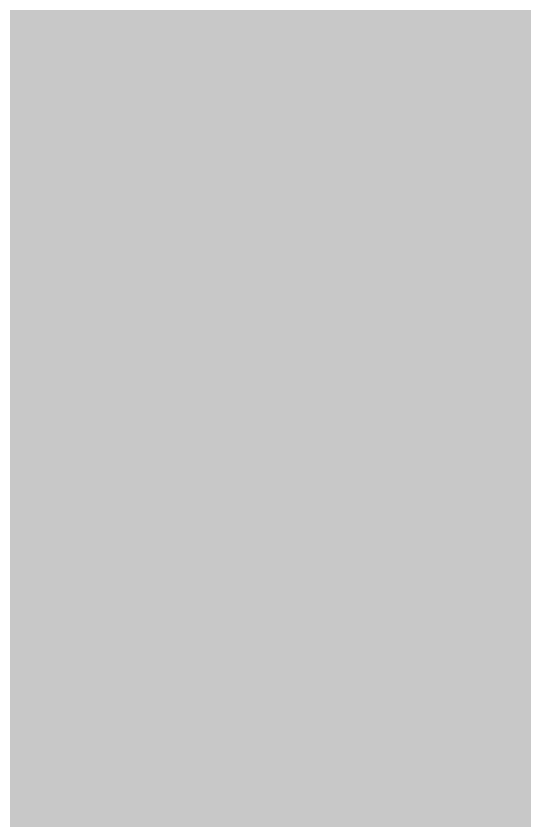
# Model space of a CAD drawing. Header units: inches. Extents: x -4292 to -464, y 9706 to 12474.
# Drawn here: x -2484.3233 to -2484.30586, y 11164.57895 to 11164.60654 of the extents above; entities that cross this region are included whole.
import ezdxf

# ---------------------------------------------------------------- set-up
doc = ezdxf.new("R2010")
doc.units = ezdxf.units.IN
doc.header["$MEASUREMENT"] = 0
doc.layers.add('A-FLOR-PATT-3', color=7, linetype='Continuous', lineweight=9)

msp = doc.modelspace()

# ---------------------------------------------------------------- hatches: boundary and pattern name
at = {"layer": 'A-FLOR-PATT-3'}
h = msp.add_hatch(dxfattribs=at)
h.set_pattern_fill('FP_10', color=256, style=0, pattern_type=2)
h.set_pattern_definition([(0, (0, 3.455), (19.2, 4.799), [1.584, -12.816, 1.584, -12.816, -76.8]), (0, (0, 3.455), (19.2, 4.799), [-28.8, 1.584, -27.216, 1.584, -12.816, -33.6]), (0, (0, 3.455), (19.2, 4.799), [-72, 1.584, -8.016, 1.584, -22.416]), (120.004, (7.2, 5.855), (-13.756915, 14.2249953), [1.584, -12.815, 1.584, -12.815, -76.791]), (120.004, (7.2, 5.855), (-13.756915, 14.2249953), [-28.797, 1.584, -27.213, 1.584, -12.815, -33.596]), (120.004, (7.2, 5.855), (-13.756915, 14.2249953), [-71.992, 1.584, -8.015, 1.584, -22.413]), (239.996, (9.6, 15.453), (-5.4429063, -19.0247097), [1.584, -12.815, 1.584, -12.815, -76.791]), (239.996, (9.6, 15.453), (-5.4429063, -19.0247097), [-28.797, 1.584, -27.213, 1.584, -12.815, -33.596]), (239.996, (9.6, 15.453), (-5.4429063, -19.0247097), [-71.992, 1.584, -8.015, 1.584, -22.413])])
h.paths.add_polyline_path([(-2445.884188, 11053.737735), (-2409.616629, 11077.289396), (-2478.327704, 11077.289396), (-2456.901468, 11054.770288), (-2455.977561, 11055.537027), (-2454.519992, 11056.302018), (-2452.764481, 11056.734713), (-2450.95643, 11056.734713), (-2449.200919, 11056.302018), (-2447.59997, 11055.461775), (-2446.246625, 11054.262816)], flags=0)
h.paths.add_polyline_path([(-2402.323456, 11113.289396), (-2354.179686, 11113.289396), (-2281.72668, 11160.339396), (-2373.373737, 11160.339396), (-2373.373737, 11241.389396), (-2369.123737, 11241.389396), (-2369.123737, 11277.289396), (-2407.711237, 11277.289396), (-2407.711237, 11276.789396), (-2445.736237, 11276.789396), (-2445.736237, 11277.289396), (-2484.323737, 11277.289396), (-2484.323737, 11113.289396), (-2452.086683, 11113.289396)], flags=0)
h.paths.add_polyline_path([(-2520.323737, 11121.427488), (-2520.323737, 11164.589396), (-2543.923737, 11164.589396), (-2543.923737, 11160.339396), (-2557.347217, 11160.339396), (-2543.923737, 11146.231235)], flags=0)
h.paths.add_polyline_path([(-2215.523737, 11203.330691), (-2101.633609, 11277.289396), (-2138.911237, 11277.289396), (-2138.911237, 11276.789396), (-2176.936237, 11276.789396), (-2176.936237, 11277.289396), (-2215.523737, 11277.289396)], flags=0)
h.paths.add_polyline_path([(-2637.923737, 11245.025821), (-2637.923737, 11277.289396), (-2668.621533, 11277.289396)], flags=0)

doc.saveas('drawing.dxf')
